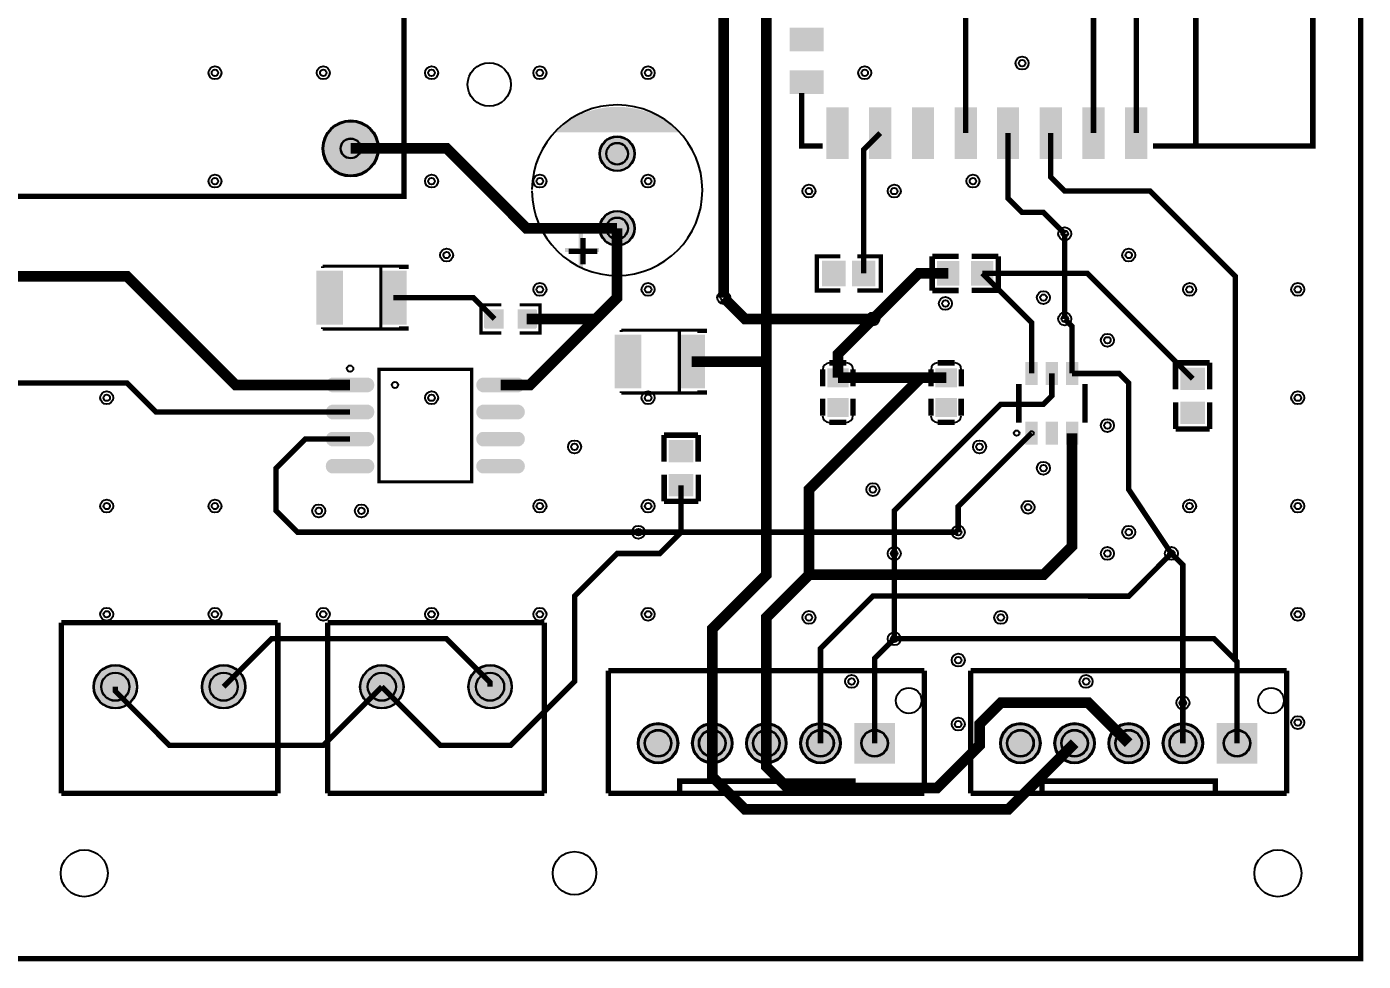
# Model space of a CAD drawing. Header units: millimetres. Extents: x -29.3 to 66, y -25.1 to 65.1.
# Drawn here: x 3.3 to 66, y -25.1 to 18.7 of the extents above; entities that cross this region are included whole.
import ezdxf

# ---------------------------------------------------------------- set-up
doc = ezdxf.new("R2010")
doc.units = ezdxf.units.MM
for name, color, linetype, true_color in [('BoardOutLine', 7, 'Continuous', 0xff00ff), ('BottomLayer', 7, 'Continuous', 0x0000ff), ('BottomSolderMaskLayer', 7, 'Continuous', 0xaa00ff), ('Document', 7, 'Continuous', 0xffffff), ('Hole', 7, 'Continuous', 0x222222), ('Multi-Layer', 7, 'Continuous', 0xc0c0c0), ('TopLayer', 7, 'Continuous', 0xff0000), ('TopPasteMaskLayer', 7, 'Continuous', 0x808080), ('TopSilkLayer', 7, 'Continuous', 0xffcc00), ('TopSolderMaskLayer', 7, 'Continuous', 0x800080)]:
    doc.layers.add(name, color=color, linetype=linetype, true_color=true_color)

msp = doc.modelspace()

# ---------------------------------------------------------------- hatches: boundary and pattern name
at = {"layer": 'BottomSolderMaskLayer'}
for points in [[(17.179, 13, 1), (19.82, 13, 1)], [(30.175, 12.75, 1), (31.825, 12.75, 1)], [(30.175, 9.25, 1), (31.825, 9.25, 1)], [(6.434, -12.25, 1), (8.485, -12.25, 1)], [(11.514, -12.25, 1), (13.565, -12.25, 1)], [(18.934, -12.25, 1), (20.985, -12.25, 1)], [(24.014, -12.25, 1), (26.065, -12.25, 1)], [(31.969, -14.9, 1), (33.871, -14.9, 1)], [(34.509, -14.9, 1), (36.411, -14.9, 1)], [(37.049, -14.9, 1), (38.951, -14.9, 1)], [(39.589, -14.9, 1), (41.491, -14.9, 1)], [(44.03, -15.851), (42.129, -15.851), (42.129, -13.949), (44.03, -13.949)], [(48.969, -14.9, 1), (50.87, -14.9, 1)], [(51.509, -14.9, 1), (53.41, -14.9, 1)], [(54.049, -14.9, 1), (55.95, -14.9, 1)], [(56.589, -14.9, 1), (58.49, -14.9, 1)], [(61.03, -15.851), (59.129, -15.851), (59.129, -13.949), (61.03, -13.949)]]:
    msp.add_hatch(color=256, dxfattribs=at).paths.add_polyline_path(points)
at = {"layer": 'Document'}
for points in [[(29.2, 7.4), (29.2, 9), (29.4, 9), (29.4, 7.4)], [(30.155, 8.135), (28.555, 8.135), (28.555, 8.335), (30.155, 8.335)], [(17.579, 6.71), (17.579, 5.31), (17.37, 5.31), (17.37, 6.71)], [(17.037, 6.011), (17.037, 5.801), (17.877, 5.801), (17.877, 6.011)], [(20.978, 6.075), (20.978, 5.865), (20.138, 5.865), (20.138, 6.075)], [(31.579, 3.71), (31.579, 2.31), (31.37, 2.31), (31.37, 3.71)], [(31.037, 3.011), (31.037, 2.801), (31.877, 2.801), (31.877, 3.011)], [(34.978, 3.075), (34.978, 2.865), (34.138, 2.865), (34.138, 3.075)]]:
    msp.add_hatch(color=256, dxfattribs=at).paths.add_polyline_path(points)
at = {"layer": 'Multi-Layer'}
for points in [[(17.23, 13, 1), (19.77, 13, 1)], [(30.2, 12.75, 1), (31.8, 12.75, 1)], [(30.2, 9.25, 1), (31.8, 9.25, 1)], [(6.46, -12.25, 1), (8.46, -12.25, 1)], [(11.54, -12.25, 1), (13.54, -12.25, 1)], [(18.96, -12.25, 1), (20.96, -12.25, 1)], [(24.04, -12.25, 1), (26.04, -12.25, 1)], [(32.02, -14.9, 1), (33.82, -14.9, 1)], [(34.56, -14.9, 1), (36.36, -14.9, 1)], [(37.1, -14.9, 1), (38.9, -14.9, 1)], [(39.64, -14.9, 1), (41.44, -14.9, 1)], [(43.98, -15.8), (42.18, -15.8), (42.18, -14), (43.98, -14)], [(49.02, -14.9, 1), (50.82, -14.9, 1)], [(51.56, -14.9, 1), (53.36, -14.9, 1)], [(54.1, -14.9, 1), (55.9, -14.9, 1)], [(56.64, -14.9, 1), (58.44, -14.9, 1)], [(60.98, -15.8), (59.18, -15.8), (59.18, -14), (60.98, -14)]]:
    msp.add_hatch(color=256, dxfattribs=at).paths.add_polyline_path(points)
at = {"layer": 'TopLayer'}
for points in [[(39.137, 18.612), (40.638, 18.612), (40.638, 17.612), (39.137, 17.612)], [(39.137, 16.606), (40.638, 16.606), (40.638, 15.605), (39.137, 15.605)], [(41.836, 14.818), (41.836, 12.618), (40.835, 12.618), (40.835, 14.818)], [(43.842, 14.818), (43.842, 12.618), (42.841, 12.618), (42.841, 14.818)], [(45.849, 14.818), (45.849, 12.618), (44.848, 12.618), (44.848, 14.818)], [(47.855, 14.818), (47.855, 12.618), (46.855, 12.618), (46.855, 14.818)], [(49.837, 14.818), (49.837, 12.618), (48.836, 12.618), (48.836, 14.818)], [(51.843, 14.818), (51.843, 12.618), (50.842, 12.618), (50.842, 14.818)], [(53.85, 14.818), (53.85, 12.618), (52.849, 12.618), (52.849, 14.818)], [(55.856, 14.818), (55.856, 12.618), (54.856, 12.618), (54.856, 14.818)], [(40.669, 7.689), (41.669, 7.689), (41.669, 6.589), (40.669, 6.589)], [(42.069, 7.689), (43.069, 7.689), (43.069, 6.589), (42.069, 6.589)], [(47.03, 6.589), (46.03, 6.589), (46.03, 7.689), (47.03, 7.689)], [(48.63, 6.589), (47.63, 6.589), (47.63, 7.689), (48.63, 7.689)], [(16.907, 4.765), (18.107, 4.765), (18.107, 7.235), (16.907, 7.235)], [(19.893, 4.765), (21.093, 4.765), (21.093, 7.235), (19.893, 7.235)], [(25.65, 4.568), (25.65, 5.432), (24.844, 5.432), (24.844, 4.568)], [(26.35, 4.568), (26.35, 5.432), (27.156, 5.432), (27.156, 4.568)], [(30.907, 1.765), (32.107, 1.765), (32.107, 4.235), (30.907, 4.235)], [(33.893, 1.765), (35.093, 1.765), (35.093, 4.235), (33.893, 4.235)], [(40.911, 1.846), (40.911, 2.646), (41.811, 2.646), (41.811, 1.846)], [(45.991, 1.846), (45.991, 2.646), (46.891, 2.646), (46.891, 1.846)], [(50.719, 2.943), (50.719, 1.943), (50.169, 1.943), (50.169, 2.943)], [(51.669, 2.943), (51.669, 1.943), (51.119, 1.943), (51.119, 2.943)], [(52.619, 2.943), (52.619, 1.943), (52.069, 1.943), (52.069, 2.943)], [(57.45, 1.693), (57.45, 2.693), (58.55, 2.693), (58.55, 1.693)], [(19.28, 2.22, -0.785398), (19.28, 1.59), (17.66, 1.59, -0.785398), (17.66, 2.22)], [(26.34, 2.22, -0.785398), (26.34, 1.59), (24.72, 1.59, -0.785398), (24.72, 2.22)], [(19.28, 0.95, -0.785398), (19.28, 0.32), (17.66, 0.32, -0.785398), (17.66, 0.95)], [(26.34, 0.95, -0.785398), (26.34, 0.32), (24.72, 0.32, -0.785398), (24.72, 0.95)], [(40.911, 0.446), (40.911, 1.246), (41.811, 1.246), (41.811, 0.446)], [(45.991, 0.446), (45.991, 1.246), (46.891, 1.246), (46.891, 0.446)], [(57.45, 0.093), (57.45, 1.093), (58.55, 1.093), (58.55, 0.093)], [(50.719, 0.143), (50.719, -0.857), (50.169, -0.857), (50.169, 0.143)], [(51.669, 0.143), (51.669, -0.857), (51.119, -0.857), (51.119, 0.143)], [(52.619, 0.143), (52.619, -0.857), (52.069, -0.857), (52.069, 0.143)], [(19.28, -0.32, -0.785398), (19.28, -0.95), (17.66, -0.95, -0.785398), (17.66, -0.32)], [(26.34, -0.32, -0.785398), (26.34, -0.95), (24.72, -0.95, -0.785398), (24.72, -0.32)], [(34.55, -0.7), (34.55, -1.7), (33.45, -1.7), (33.45, -0.7)], [(19.28, -1.59, -0.785398), (19.28, -2.22), (17.66, -2.22, -0.785398), (17.66, -1.59)], [(26.34, -1.59, -0.785398), (26.34, -2.22), (24.72, -2.22, -0.785398), (24.72, -1.59)], [(34.55, -2.3), (34.55, -3.3), (33.45, -3.3), (33.45, -2.3)]]:
    msp.add_hatch(color=256, dxfattribs=at).paths.add_polyline_path(points)
at = {"layer": 'TopPasteMaskLayer'}
for points in [[(39.137, 18.612), (40.638, 18.612), (40.638, 17.612), (39.137, 17.612)], [(39.137, 16.606), (40.638, 16.606), (40.638, 15.605), (39.137, 15.605)], [(41.836, 14.818), (41.836, 12.618), (40.835, 12.618), (40.835, 14.818)], [(43.842, 14.818), (43.842, 12.618), (42.841, 12.618), (42.841, 14.818)], [(45.849, 14.818), (45.849, 12.618), (44.848, 12.618), (44.848, 14.818)], [(47.855, 14.818), (47.855, 12.618), (46.855, 12.618), (46.855, 14.818)], [(49.837, 14.818), (49.837, 12.618), (48.836, 12.618), (48.836, 14.818)], [(51.843, 14.818), (51.843, 12.618), (50.842, 12.618), (50.842, 14.818)], [(53.85, 14.818), (53.85, 12.618), (52.849, 12.618), (52.849, 14.818)], [(55.856, 14.818), (55.856, 12.618), (54.856, 12.618), (54.856, 14.818)], [(40.669, 7.689), (41.669, 7.689), (41.669, 6.589), (40.669, 6.589)], [(42.069, 7.689), (43.069, 7.689), (43.069, 6.589), (42.069, 6.589)], [(47.03, 6.589), (46.03, 6.589), (46.03, 7.689), (47.03, 7.689)], [(48.63, 6.589), (47.63, 6.589), (47.63, 7.689), (48.63, 7.689)], [(16.907, 4.765), (18.107, 4.765), (18.107, 7.235), (16.907, 7.235)], [(19.893, 4.765), (21.093, 4.765), (21.093, 7.235), (19.893, 7.235)], [(25.645, 5.4), (25.645, 5.172), (25.265, 5.172), (25.265, 4.842), (25.645, 4.842), (25.645, 4.6), (25.595, 4.55), (24.805, 4.55), (24.755, 4.6), (24.755, 5.4), (24.805, 5.45), (25.595, 5.45)], [(27.195, 5.45), (26.395, 5.45), (26.345, 5.4), (26.345, 5.172), (26.715, 5.172), (26.715, 4.842), (26.345, 4.842), (26.345, 4.6), (26.395, 4.55), (27.195, 4.55), (27.245, 4.6), (27.245, 5.4)], [(30.907, 1.765), (32.107, 1.765), (32.107, 4.235), (30.907, 4.235)], [(33.893, 1.765), (35.093, 1.765), (35.093, 4.235), (33.893, 4.235)], [(40.911, 1.846), (40.911, 2.646), (41.811, 2.646), (41.811, 1.846)], [(45.991, 1.846), (45.991, 2.646), (46.891, 2.646), (46.891, 1.846)], [(50.719, 2.943), (50.719, 1.943), (50.169, 1.943), (50.169, 2.943)], [(51.669, 2.943), (51.669, 1.943), (51.119, 1.943), (51.119, 2.943)], [(52.619, 2.943), (52.619, 1.943), (52.069, 1.943), (52.069, 2.943)], [(57.45, 1.693), (57.45, 2.693), (58.55, 2.693), (58.55, 1.693)], [(19.28, 2.22, -0.785398), (19.28, 1.59), (17.66, 1.59, -0.785398), (17.66, 2.22)], [(26.34, 2.22, -0.785398), (26.34, 1.59), (24.72, 1.59, -0.785398), (24.72, 2.22)], [(19.28, 0.95, -0.785398), (19.28, 0.32), (17.66, 0.32, -0.785398), (17.66, 0.95)], [(26.34, 0.95, -0.785398), (26.34, 0.32), (24.72, 0.32, -0.785398), (24.72, 0.95)], [(40.911, 0.446), (40.911, 1.246), (41.811, 1.246), (41.811, 0.446)], [(45.991, 0.446), (45.991, 1.246), (46.891, 1.246), (46.891, 0.446)], [(57.45, 0.093), (57.45, 1.093), (58.55, 1.093), (58.55, 0.093)], [(50.719, 0.143), (50.719, -0.857), (50.169, -0.857), (50.169, 0.143)], [(51.669, 0.143), (51.669, -0.857), (51.119, -0.857), (51.119, 0.143)], [(52.619, 0.143), (52.619, -0.857), (52.069, -0.857), (52.069, 0.143)], [(19.28, -0.32, -0.785398), (19.28, -0.95), (17.66, -0.95, -0.785398), (17.66, -0.32)], [(26.34, -0.32, -0.785398), (26.34, -0.95), (24.72, -0.95, -0.785398), (24.72, -0.32)], [(34.55, -0.7), (34.55, -1.7), (33.45, -1.7), (33.45, -0.7)], [(19.28, -1.59, -0.785398), (19.28, -2.22), (17.66, -2.22, -0.785398), (17.66, -1.59)], [(26.34, -1.59, -0.785398), (26.34, -2.22), (24.72, -2.22, -0.785398), (24.72, -1.59)], [(34.55, -2.3), (34.55, -3.3), (33.45, -3.3), (33.45, -2.3)]]:
    msp.add_hatch(color=256, dxfattribs=at).paths.add_polyline_path(points)
at = {"layer": 'TopSilkLayer'}
for points in [[(34, 13.75), (33.931, 13.814), (33.86, 13.877), (33.788, 13.939), (33.715, 13.999), (33.64, 14.057), (33.565, 14.114), (33.488, 14.168), (33.41, 14.222), (33.33, 14.273), (33.25, 14.323), (33.168, 14.371), (33.086, 14.417), (33.002, 14.462), (32.918, 14.504), (32.833, 14.545), (32.746, 14.584), (32.659, 14.621), (32.572, 14.656), (32.483, 14.689), (32.394, 14.721), (32.304, 14.75), (32.213, 14.777), (32.122, 14.803), (32.031, 14.826), (31.938, 14.848), (31.846, 14.867), (31.753, 14.884), (31.66, 14.9), (31.566, 14.913), (31.472, 14.924), (31.378, 14.934), (31.284, 14.941), (31.189, 14.946), (31.095, 14.949), (31, 14.95), (30.905, 14.949), (30.811, 14.946), (30.716, 14.941), (30.622, 14.934), (30.528, 14.924), (30.434, 14.913), (30.34, 14.9), (30.247, 14.884), (30.154, 14.867), (30.062, 14.848), (29.969, 14.826), (29.878, 14.803), (29.787, 14.777), (29.696, 14.75), (29.606, 14.721), (29.517, 14.689), (29.428, 14.656), (29.341, 14.621), (29.254, 14.584), (29.167, 14.545), (29.082, 14.504), (28.998, 14.462), (28.914, 14.417), (28.832, 14.371), (28.75, 14.323), (28.67, 14.273), (28.59, 14.222), (28.512, 14.168), (28.435, 14.114), (28.359, 14.057), (28.285, 13.999), (28.212, 13.939), (28.14, 13.877), (28.069, 13.814), (28, 13.75)], [(20.765, 7.552), (20.765, 7.34), (21.222, 7.34), (21.222, 7.552)], [(20.765, 4.448), (20.765, 4.66), (21.222, 4.66), (21.222, 4.448)], [(34.765, 4.552), (34.765, 4.34), (35.222, 4.34), (35.222, 4.552)], [(34.765, 1.448), (34.765, 1.66), (35.222, 1.66), (35.222, 1.448)]]:
    msp.add_hatch(color=256, dxfattribs=at).paths.add_polyline_path(points)
at = {"layer": 'TopSolderMaskLayer'}
for points in [[(39.086, 18.663), (40.689, 18.663), (40.689, 17.561), (39.086, 17.561)], [(39.086, 16.657), (40.689, 16.657), (40.689, 15.554), (39.086, 15.554)], [(41.859, 14.929), (41.859, 12.506), (40.812, 12.506), (40.812, 14.929)], [(43.865, 14.929), (43.865, 12.506), (42.818, 12.506), (42.818, 14.929)], [(45.872, 14.929), (45.872, 12.506), (44.825, 12.506), (44.825, 14.929)], [(47.879, 14.929), (47.879, 12.506), (46.832, 12.506), (46.832, 14.929)], [(49.86, 14.929), (49.86, 12.506), (48.813, 12.506), (48.813, 14.929)], [(51.866, 14.929), (51.866, 12.506), (50.819, 12.506), (50.819, 14.929)], [(53.873, 14.929), (53.873, 12.506), (52.826, 12.506), (52.826, 14.929)], [(55.88, 14.929), (55.88, 12.506), (54.833, 12.506), (54.833, 14.929)], [(17.179, 13, 1), (19.82, 13, 1)], [(30.175, 12.75, 1), (31.825, 12.75, 1)], [(30.175, 9.25, 1), (31.825, 9.25, 1)], [(40.618, 7.74), (41.719, 7.74), (41.719, 6.538), (40.618, 6.538)], [(42.018, 7.74), (43.119, 7.74), (43.119, 6.538), (42.018, 6.538)], [(47.055, 6.564), (46.004, 6.564), (46.004, 7.715), (47.055, 7.715)], [(48.655, 6.564), (47.604, 6.564), (47.604, 7.715), (48.655, 7.715)], [(16.882, 4.74), (18.133, 4.74), (18.133, 7.26), (16.882, 7.26)], [(19.867, 4.74), (21.118, 4.74), (21.118, 7.26), (19.867, 7.26)], [(25.675, 4.543), (25.675, 5.457), (24.818, 5.457), (24.818, 4.543)], [(26.325, 4.543), (26.325, 5.457), (27.182, 5.457), (27.182, 4.543)], [(30.882, 1.74), (32.133, 1.74), (32.133, 4.26), (30.882, 4.26)], [(33.867, 1.74), (35.118, 1.74), (35.118, 4.26), (33.867, 4.26)], [(40.853, 1.801), (40.853, 2.691), (41.868, 2.691), (41.868, 1.801)], [(45.933, 1.801), (45.933, 2.691), (46.948, 2.691), (46.948, 1.801)], [(50.733, 2.989), (50.733, 1.897), (50.155, 1.897), (50.155, 2.989)], [(51.683, 2.989), (51.683, 1.897), (51.105, 1.897), (51.105, 2.989)], [(52.633, 2.989), (52.633, 1.897), (52.055, 1.897), (52.055, 2.989)], [(57.422, 1.67), (57.422, 2.716), (58.578, 2.716), (58.578, 1.67)], [(19.345, 2.245, -0.785398), (19.345, 1.565), (17.595, 1.565, -0.785398), (17.595, 2.245)], [(26.405, 2.245, -0.785398), (26.405, 1.565), (24.655, 1.565, -0.785398), (24.655, 2.245)], [(40.853, 0.401), (40.853, 1.291), (41.868, 1.291), (41.868, 0.401)], [(45.933, 0.401), (45.933, 1.291), (46.948, 1.291), (46.948, 0.401)], [(19.345, 0.975, -0.785398), (19.345, 0.295), (17.595, 0.295, -0.785398), (17.595, 0.975)], [(26.405, 0.975, -0.785398), (26.405, 0.295), (24.655, 0.295, -0.785398), (24.655, 0.975)], [(57.422, 0.07), (57.422, 1.116), (58.578, 1.116), (58.578, 0.07)], [(50.733, 0.189), (50.733, -0.903), (50.155, -0.903), (50.155, 0.189)], [(51.683, 0.189), (51.683, -0.903), (51.105, -0.903), (51.105, 0.189)], [(52.633, 0.189), (52.633, -0.903), (52.055, -0.903), (52.055, 0.189)], [(19.345, -0.295, -0.785398), (19.345, -0.975), (17.595, -0.975, -0.785398), (17.595, -0.295)], [(26.405, -0.295, -0.785398), (26.405, -0.975), (24.655, -0.975, -0.785398), (24.655, -0.295)], [(34.578, -0.677), (34.578, -1.723), (33.422, -1.723), (33.422, -0.677)], [(19.345, -1.565, -0.785398), (19.345, -2.245), (17.595, -2.245, -0.785398), (17.595, -1.565)], [(26.405, -1.565, -0.785398), (26.405, -2.245), (24.655, -2.245, -0.785398), (24.655, -1.565)], [(34.578, -2.277), (34.578, -3.323), (33.422, -3.323), (33.422, -2.277)], [(6.434, -12.25, 1), (8.485, -12.25, 1)], [(11.514, -12.25, 1), (13.565, -12.25, 1)], [(18.934, -12.25, 1), (20.985, -12.25, 1)], [(24.014, -12.25, 1), (26.065, -12.25, 1)], [(31.969, -14.9, 1), (33.871, -14.9, 1)], [(34.509, -14.9, 1), (36.411, -14.9, 1)], [(37.049, -14.9, 1), (38.951, -14.9, 1)], [(39.589, -14.9, 1), (41.491, -14.9, 1)], [(44.03, -15.851), (42.129, -15.851), (42.129, -13.949), (44.03, -13.949)], [(48.969, -14.9, 1), (50.87, -14.9, 1)], [(51.509, -14.9, 1), (53.41, -14.9, 1)], [(54.049, -14.9, 1), (55.95, -14.9, 1)], [(56.589, -14.9, 1), (58.49, -14.9, 1)], [(61.03, -15.851), (59.129, -15.851), (59.129, -13.949), (61.03, -13.949)]]:
    msp.add_hatch(color=256, dxfattribs=at).paths.add_polyline_path(points)

# ---------------------------------------------------------------- linework, layer by layer
at = {"layer": 'BoardOutLine', "const_width": 0.254}
msp.add_lwpolyline([(-29.124, 59.717), (-29.124, 65), (65.877, 65), (65.877, -24.999), (-29.124, -24.999), (-29.124, 59.717)], close=True, dxfattribs=at)
at = {"layer": 'BottomLayer'}
for points, const_width in [([(52, 9), (52, 5)], 0.254), ([(36, 6), (37, 5), (40.299, 5)], 0.5), ([(40.299, 5), (43, 5)], 0.5), ([(45.684, -4.999), (32.001, -4.999)], 0.254), ([(46.999, -4.999), (45.684, -4.999)], 0.254), ([(44, -6), (44, -10.001), (44, -10.001)], 0.254), ([(56.999, -6), (57.54, -6.539), (57.54, -13)], 0.254)]:
    msp.add_lwpolyline(points, dxfattribs=dict(at, const_width=const_width))
at = {"layer": 'BottomSolderMaskLayer'}
for centre, radius in [((18.5, 13), 1.321), ((18.5, 13), 0.475), ((31, 12.75), 0.825), ((31, 12.75), 0.516), ((31, 9.25), 0.825), ((31, 9.25), 0.516), ((7.46, -12.25), 1.025), ((12.54, -12.25), 1.025), ((19.96, -12.25), 1.025), ((25.04, -12.25), 1.025), ((7.46, -12.25), 0.667), ((12.54, -12.25), 0.667), ((19.96, -12.25), 0.667), ((25.04, -12.25), 0.667), ((32.92, -14.9), 0.951), ((32.92, -14.9), 0.634), ((35.46, -14.9), 0.951), ((35.46, -14.9), 0.634), ((38, -14.9), 0.951), ((38, -14.9), 0.634), ((40.54, -14.9), 0.951), ((40.54, -14.9), 0.634), ((43.08, -14.9), 0.634), ((49.92, -14.9), 0.951), ((49.92, -14.9), 0.634), ((52.46, -14.9), 0.951), ((52.46, -14.9), 0.634), ((55, -14.9), 0.951), ((55, -14.9), 0.634), ((57.54, -14.9), 0.951), ((57.54, -14.9), 0.634), ((60.08, -14.9), 0.634)]:
    msp.add_circle(centre, radius, dxfattribs=at)
at = {"layer": 'Document'}
for centre, radius in [((17.76, 1.9), 0.15), ((50.444, -0.357), 0.1)]:
    msp.add_circle(centre, radius, dxfattribs=at)
at = {"layer": 'Hole'}
for centre in [(50, 17), (12.133, 16.547), (17.213, 16.547), (22.293, 16.547), (27.373, 16.547), (32.453, 16.547), (42.613, 16.547), (12.133, 11.467), (22.293, 11.467), (27.373, 11.467), (32.453, 11.467), (47.693, 11.467), (40, 11), (44, 11), (52, 9), (23, 8), (55, 8), (27.373, 6.387), (32.453, 6.387), (57.853, 6.387), (62.933, 6.387), (36, 6), (46.4, 5.727), (51, 6), (43, 5), (52, 5), (54, 4), (7.053, 1.307), (22.293, 1.307), (32.453, 1.307), (62.933, 1.307), (54, 0), (29, -1), (48, -1), (51, -2), (43, -3), (7.053, -3.773), (12.133, -3.773), (27.373, -3.773), (32.453, -3.773), (50.276, -3.834), (57.853, -3.773), (62.933, -3.773), (17, -4), (19, -4), (32, -5), (47, -5), (55, -5), (44, -6), (54, -6), (57, -6), (7.053, -8.853), (12.133, -8.853), (17.213, -8.853), (22.293, -8.853), (27.373, -8.853), (32.453, -8.853), (62.933, -8.853), (40, -9), (49, -9), (44, -10.001), (47, -11), (42, -12), (53, -12), (57.54, -13), (62.933, -13.933), (47, -14)]:
    msp.add_circle(centre, 0.153, dxfattribs=at)
at = {"layer": 'Multi-Layer'}
for centre, radius in [((25, 16), 1.016), ((50, 17), 0.305), ((12.133, 16.547), 0.305), ((17.213, 16.547), 0.305), ((22.293, 16.547), 0.305), ((27.373, 16.547), 0.305), ((32.453, 16.547), 0.305), ((42.613, 16.547), 0.305), ((18.5, 13), 1.27), ((18.5, 13), 0.457), ((31, 12.75), 0.8), ((31, 12.75), 0.5), ((12.133, 11.467), 0.305), ((22.293, 11.467), 0.305), ((27.373, 11.467), 0.305), ((32.453, 11.467), 0.305), ((40, 11), 0.305), ((44, 11), 0.305), ((47.693, 11.467), 0.305), ((31, 9.25), 0.8), ((31, 9.25), 0.5), ((52, 9), 0.305), ((23, 8), 0.305), ((55, 8), 0.305), ((27.373, 6.387), 0.305), ((32.453, 6.387), 0.305), ((36, 6), 0.305), ((51, 6), 0.305), ((57.853, 6.387), 0.305), ((62.933, 6.387), 0.305), ((46.4, 5.727), 0.305), ((43, 5), 0.305), ((52, 5), 0.305), ((54, 4), 0.305), ((7.053, 1.307), 0.305), ((22.293, 1.307), 0.305), ((32.453, 1.307), 0.305), ((62.933, 1.307), 0.305), ((54, 0), 0.305), ((29, -1), 0.305), ((48, -1), 0.305), ((51, -2), 0.305), ((43, -3), 0.305), ((7.053, -3.773), 0.305), ((12.133, -3.773), 0.305), ((17, -4), 0.305), ((19, -4), 0.305), ((27.373, -3.773), 0.305), ((32.453, -3.773), 0.305), ((50.276, -3.834), 0.305), ((57.853, -3.773), 0.305), ((62.933, -3.773), 0.305), ((32, -5), 0.305), ((47, -5), 0.305), ((55, -5), 0.305), ((44, -6), 0.305), ((54, -6), 0.305), ((57, -6), 0.305), ((7.053, -8.853), 0.305), ((12.133, -8.853), 0.305), ((17.213, -8.853), 0.305), ((22.293, -8.853), 0.305), ((27.373, -8.853), 0.305), ((32.453, -8.853), 0.305), ((40, -9), 0.305), ((49, -9), 0.305), ((62.933, -8.853), 0.305), ((44, -10.001), 0.305), ((7.46, -12.25), 1), ((12.54, -12.25), 1), ((19.96, -12.25), 1), ((25.04, -12.25), 1), ((47, -11), 0.305), ((7.46, -12.25), 0.65), ((12.54, -12.25), 0.65), ((19.96, -12.25), 0.65), ((25.04, -12.25), 0.65), ((42, -12), 0.305), ((53, -12), 0.305), ((44.68, -12.9), 0.6), ((61.68, -12.9), 0.6), ((57.54, -13), 0.305), ((47, -14), 0.305), ((62.933, -13.933), 0.305), ((32.92, -14.9), 0.9), ((32.92, -14.9), 0.6), ((35.46, -14.9), 0.9), ((35.46, -14.9), 0.6), ((38, -14.9), 0.9), ((38, -14.9), 0.6), ((40.54, -14.9), 0.9), ((40.54, -14.9), 0.6), ((43.08, -14.9), 0.6), ((49.92, -14.9), 0.9), ((49.92, -14.9), 0.6), ((52.46, -14.9), 0.9), ((52.46, -14.9), 0.6), ((55, -14.9), 0.9), ((55, -14.9), 0.6), ((57.54, -14.9), 0.9), ((57.54, -14.9), 0.6), ((60.08, -14.9), 0.6), ((6, -21), 1.1), ((29, -21), 1.016), ((62, -21), 1.1)]:
    msp.add_circle(centre, radius, dxfattribs=at)
at = {"layer": 'TopLayer'}
for points, const_width in [([(53.459, 53.751), (53.459, 49.542), (54, 49.001), (61, 49.001), (62.001, 48), (62.001, 31), (53.349, 22.349), (53.349, 13.718)], 0.254), ([(55.999, 53.751), (55.999, 51), (56.999, 49.999), (62.001, 49.999), (62.999, 49.001), (62.999, 31), (55.356, 23.357), (55.356, 13.718)], 0.254), ([(37.414, 28.501), (38, 27.914), (38, -7), (35.46, -9.54), (35.46, -14.9)], 0.5), ([(34.423, 22.46), (36, 20.883), (36, 6)], 0.5), ([(46, 23), (47.355, 21.645), (47.355, 13.718)], 0.254), ([(43.342, 13.718), (42.569, 12.945), (42.569, 7.139)], 0.254), ([(49.336, 13.718), (49.336, 10.665), (49.999, 9.999), (51, 9.999), (52.001, 9.001)], 0.254), ([(51.343, 13.718), (51.343, 11.657), (52, 11), (56, 11), (60, 7), (60, -11.08)], 0.254), ([(18.5, 13), (23, 13), (26.75, 9.25), (31, 9.25)], 0.5), ([(31, 9.25), (31, 5.999), (26.903, 1.904), (25.529, 1.904)], 0.5), ([(-0.001, -0.001), (-3, -0.001), (-4.999, 2.001), (-4.999, 6.001), (-4, 7), (8, 7), (13.095, 1.905), (18.47, 1.905)], 0.5), ([(43, 5), (45.139, 7.139), (46.53, 7.139)], 0.5), ([(48.129, 7.139), (50.444, 4.825), (50.444, 2.443)], 0.254), ([(48.129, 7.139), (53.053, 7.139), (58, 2.193)], 0.254), ([(25.247, 5), (24.247, 6), (20.493, 6)], 0.254), ([(29.999, 5), (26.753, 5)], 0.5), ([(43, 5), (41.361, 3.361), (41.361, 2.246)], 0.5), ([(52.001, 5), (52.344, 4.655), (52.344, 2.443)], 0.254), ([(34.493, 3), (38, 3)], 0.5), ([(-2.5, 2.501), (-2, 2.001), (8, 2.001), (9.364, 0.634), (18.47, 0.634)], 0.254), ([(44, -6), (44, -3.999), (49.001, 1), (51, 1), (51.394, 1.394), (51.394, 2.443)], 0.254), ([(52.344, 2.443), (54.556, 2.443), (55, 2.001), (55, -3), (56.999, -6)], 0.254), ([(46.441, 2.246), (45.246, 2.246), (40, -3), (40, -7), (38, -9), (38, -14.9)], 0.5), ([(41.361, 2.246), (46.441, 2.246)], 0.5), ([(32, -5), (16, -5), (15, -4), (15, -2), (16.365, -0.635), (18.47, -0.635)], 0.254), ([(40, -7), (51, -7), (52.344, -5.656), (52.344, -0.357)], 0.5), ([(50.444, -0.357), (47, -3.801), (47, -5)], 0.254), ([(19.959, -12.249), (22.709, -14.999), (25.999, -14.999), (29.001, -12), (29.001, -7.999), (31, -6), (32.999, -6), (34, -4.999), (34, -2.8)], 0.254), ([(40.54, -14.9), (40.54, -10.46), (42.999, -7.999), (55, -8), (56.999, -6)], 0.254), ([(12.539, -12.249), (14.79, -10.001), (22.999, -10.001), (25.039, -12.04), (25.039, -12.249)], 0.254), ([(43.08, -14.9), (43.08, -10.92), (44, -10.001), (59.001, -10.001), (60.08, -11.08), (60.08, -14.9)], 0.254), ([(7.459, -12.249), (7.459, -12.459), (9.999, -14.999), (17.21, -14.999), (19.959, -12.249)], 0.254), ([(38, -14.9), (38, -16), (39.001, -17.001), (46.001, -17.001), (48, -14.999), (48, -14.001), (49.001, -13), (53.101, -13), (55, -14.9)], 0.5), ([(57.54, -14.9), (57.54, -13)], 0.254), ([(35.46, -14.9), (35.46, -16.46), (36.999, -17.999), (49.359, -17.999), (52.46, -14.9)], 0.5)]:
    msp.add_lwpolyline(points, dxfattribs=dict(at, const_width=const_width))
at = {"layer": 'TopSilkLayer'}
for points, const_width in [([(-13, 30.75), (-13, 10.75), (21, 10.75), (21, 30.75), (-13, 30.75)], 0.254), ([(19.824, 2.639), (24.176, 2.639), (24.176, -2.639), (19.824, -2.639), (19.824, 2.639)], 0.152)]:
    msp.add_lwpolyline(points, close=True, dxfattribs=dict(at, const_width=const_width))
for points, const_width in [([(56.143, 13.108), (58.15, 13.108), (63.636, 13.108), (63.636, 29.11), (58.15, 29.11), (56.143, 29.11)], 0.254), ([(58.15, 29.11), (58.15, 13.108)], 0.254), ([(39.659, 15.597), (39.659, 13.108), (40.649, 13.108)], 0.254), ([(29.4, 8.8), (29.4, 7.555)], 0.254), ([(30.073, 8.178), (28.727, 8.178)], 0.254), ([(20.841, 7.476), (17.189, 7.476)], 0.152), ([(17.189, 7.476), (17.189, 7.391)], 0.152), ([(19.912, 4.524), (19.912, 7.476)], 0.152), ([(41.469, 7.939), (40.369, 7.939), (40.369, 6.939), (40.369, 6.339), (41.469, 6.339)], 0.2), ([(42.268, 7.939), (43.369, 7.939), (43.369, 6.339), (42.268, 6.339)], 0.2), ([(47.029, 7.934), (45.779, 7.934)], 0.254), ([(45.779, 6.334), (45.779, 7.934)], 0.254), ([(47.63, 7.939), (48.88, 7.939)], 0.254), ([(48.88, 6.339), (48.88, 7.939)], 0.254), ([(47.029, 6.334), (45.779, 6.334)], 0.254), ([(47.63, 6.339), (48.88, 6.339)], 0.254), ([(25.574, 4.339), (24.615, 4.339), (24.615, 5.661), (25.574, 5.661)], 0.152), ([(26.426, 4.339), (27.385, 4.339), (27.385, 5.661), (26.426, 5.661)], 0.152), ([(17.189, 4.524), (17.189, 4.609)], 0.152), ([(20.841, 4.524), (17.189, 4.524)], 0.152), ([(34.841, 4.476), (31.189, 4.476)], 0.152), ([(31.189, 4.476), (31.189, 4.391)], 0.152), ([(33.912, 1.524), (33.912, 4.476)], 0.152), ([(40.645, 1.833), (40.645, 2.633)], 0.254), ([(40.955, 2.943), (41.755, 2.943)], 0.254), ([(42.064, 1.833), (42.064, 2.633)], 0.254), ([(45.725, 1.833), (45.725, 2.633)], 0.254), ([(46.035, 2.943), (46.835, 2.943)], 0.254), ([(47.144, 1.833), (47.144, 2.633)], 0.254), ([(57.195, 1.693), (57.195, 2.943)], 0.254), ([(57.195, 2.943), (58.795, 2.943)], 0.254), ([(58.795, 1.693), (58.795, 2.943)], 0.254), ([(49.844, 1.943), (49.844, 0.143)], 0.254), ([(52.944, 1.943), (52.944, 0.143)], 0.254), ([(31.189, 1.524), (31.189, 1.609)], 0.152), ([(34.841, 1.524), (31.189, 1.524)], 0.152), ([(40.639, 1.258), (40.639, 0.458)], 0.254), ([(42.059, 1.258), (42.059, 0.458)], 0.254), ([(45.719, 1.258), (45.719, 0.458)], 0.254), ([(47.139, 1.258), (47.139, 0.458)], 0.254), ([(57.2, 1.093), (57.2, -0.157)], 0.254), ([(58.8, 1.093), (58.8, -0.157)], 0.254), ([(40.949, 0.148), (41.749, 0.148)], 0.254), ([(46.029, 0.148), (46.829, 0.148)], 0.254), ([(34.8, -0.45), (33.2, -0.45)], 0.254), ([(33.2, -1.7), (33.2, -0.45)], 0.254), ([(34.8, -1.7), (34.8, -0.45)], 0.254), ([(57.2, -0.157), (58.8, -0.157)], 0.254), ([(33.205, -2.301), (33.205, -3.551)], 0.254), ([(34.805, -2.301), (34.805, -3.551)], 0.254), ([(34.805, -3.551), (33.205, -3.551)], 0.254), ([(4.92, -9.25), (15.08, -9.25)], 0.254), ([(4.92, -17.25), (4.92, -9.25)], 0.254), ([(15.08, -9.25), (15.08, -17.25)], 0.254), ([(17.42, -9.25), (27.58, -9.25)], 0.254), ([(17.42, -17.25), (17.42, -9.25)], 0.254), ([(27.58, -9.25), (27.58, -17.25)], 0.254), ([(45.41, -11.5), (30.59, -11.5)], 0.254), ([(30.59, -11.5), (30.59, -17.25)], 0.254), ([(45.41, -17.25), (45.41, -11.5)], 0.254), ([(62.41, -11.5), (47.59, -11.5)], 0.254), ([(47.59, -11.5), (47.59, -17.25)], 0.254), ([(62.41, -17.25), (62.41, -11.5)], 0.254), ([(33.936, -17.186), (33.936, -16.678), (42.064, -16.678), (42.064, -17.186)], 0.254), ([(50.936, -17.186), (50.936, -16.678), (59.064, -16.678), (59.064, -17.186)], 0.254), ([(15.08, -17.25), (4.92, -17.25)], 0.254), ([(27.58, -17.25), (17.42, -17.25)], 0.254), ([(30.59, -17.25), (45.41, -17.25)], 0.254), ([(47.59, -17.25), (62.41, -17.25)], 0.254)]:
    msp.add_lwpolyline(points, dxfattribs=dict(at, const_width=const_width))
for centre, radius in [((18.47, 2.672), 0.15), ((20.576, 1.905), 0.15), ((49.743, -0.354), 0.127)]:
    msp.add_circle(centre, radius, dxfattribs=at)
for centre, radius, start, end in [((30.999, 11.038), 4, 180.50937, 179.49063), ((40.955, 2.633), 0.31, 90, 180), ((41.755, 2.633), 0.31, 360, 90), ((46.035, 2.633), 0.31, 90, 180), ((46.835, 2.633), 0.31, 360, 90), ((40.949, 0.458), 0.31, 180, 270), ((41.749, 0.458), 0.31, 270, 0), ((46.029, 0.458), 0.31, 180, 270), ((46.829, 0.458), 0.31, 270, 0)]:
    msp.add_arc(centre, radius, start, end, dxfattribs=at)
at = {"layer": 'TopSolderMaskLayer'}
for centre, radius in [((18.5, 13), 1.321), ((18.5, 13), 0.475), ((31, 12.75), 0.825), ((31, 12.75), 0.516), ((31, 9.25), 0.825), ((31, 9.25), 0.516), ((7.46, -12.25), 1.025), ((12.54, -12.25), 1.025), ((19.96, -12.25), 1.025), ((25.04, -12.25), 1.025), ((7.46, -12.25), 0.667), ((12.54, -12.25), 0.667), ((19.96, -12.25), 0.667), ((25.04, -12.25), 0.667), ((32.92, -14.9), 0.951), ((32.92, -14.9), 0.634), ((35.46, -14.9), 0.951), ((35.46, -14.9), 0.634), ((38, -14.9), 0.951), ((38, -14.9), 0.634), ((40.54, -14.9), 0.951), ((40.54, -14.9), 0.634), ((43.08, -14.9), 0.634), ((49.92, -14.9), 0.951), ((49.92, -14.9), 0.634), ((52.46, -14.9), 0.951), ((52.46, -14.9), 0.634), ((55, -14.9), 0.951), ((55, -14.9), 0.634), ((57.54, -14.9), 0.951), ((57.54, -14.9), 0.634), ((60.08, -14.9), 0.634)]:
    msp.add_circle(centre, radius, dxfattribs=at)

doc.saveas('drawing.dxf')
